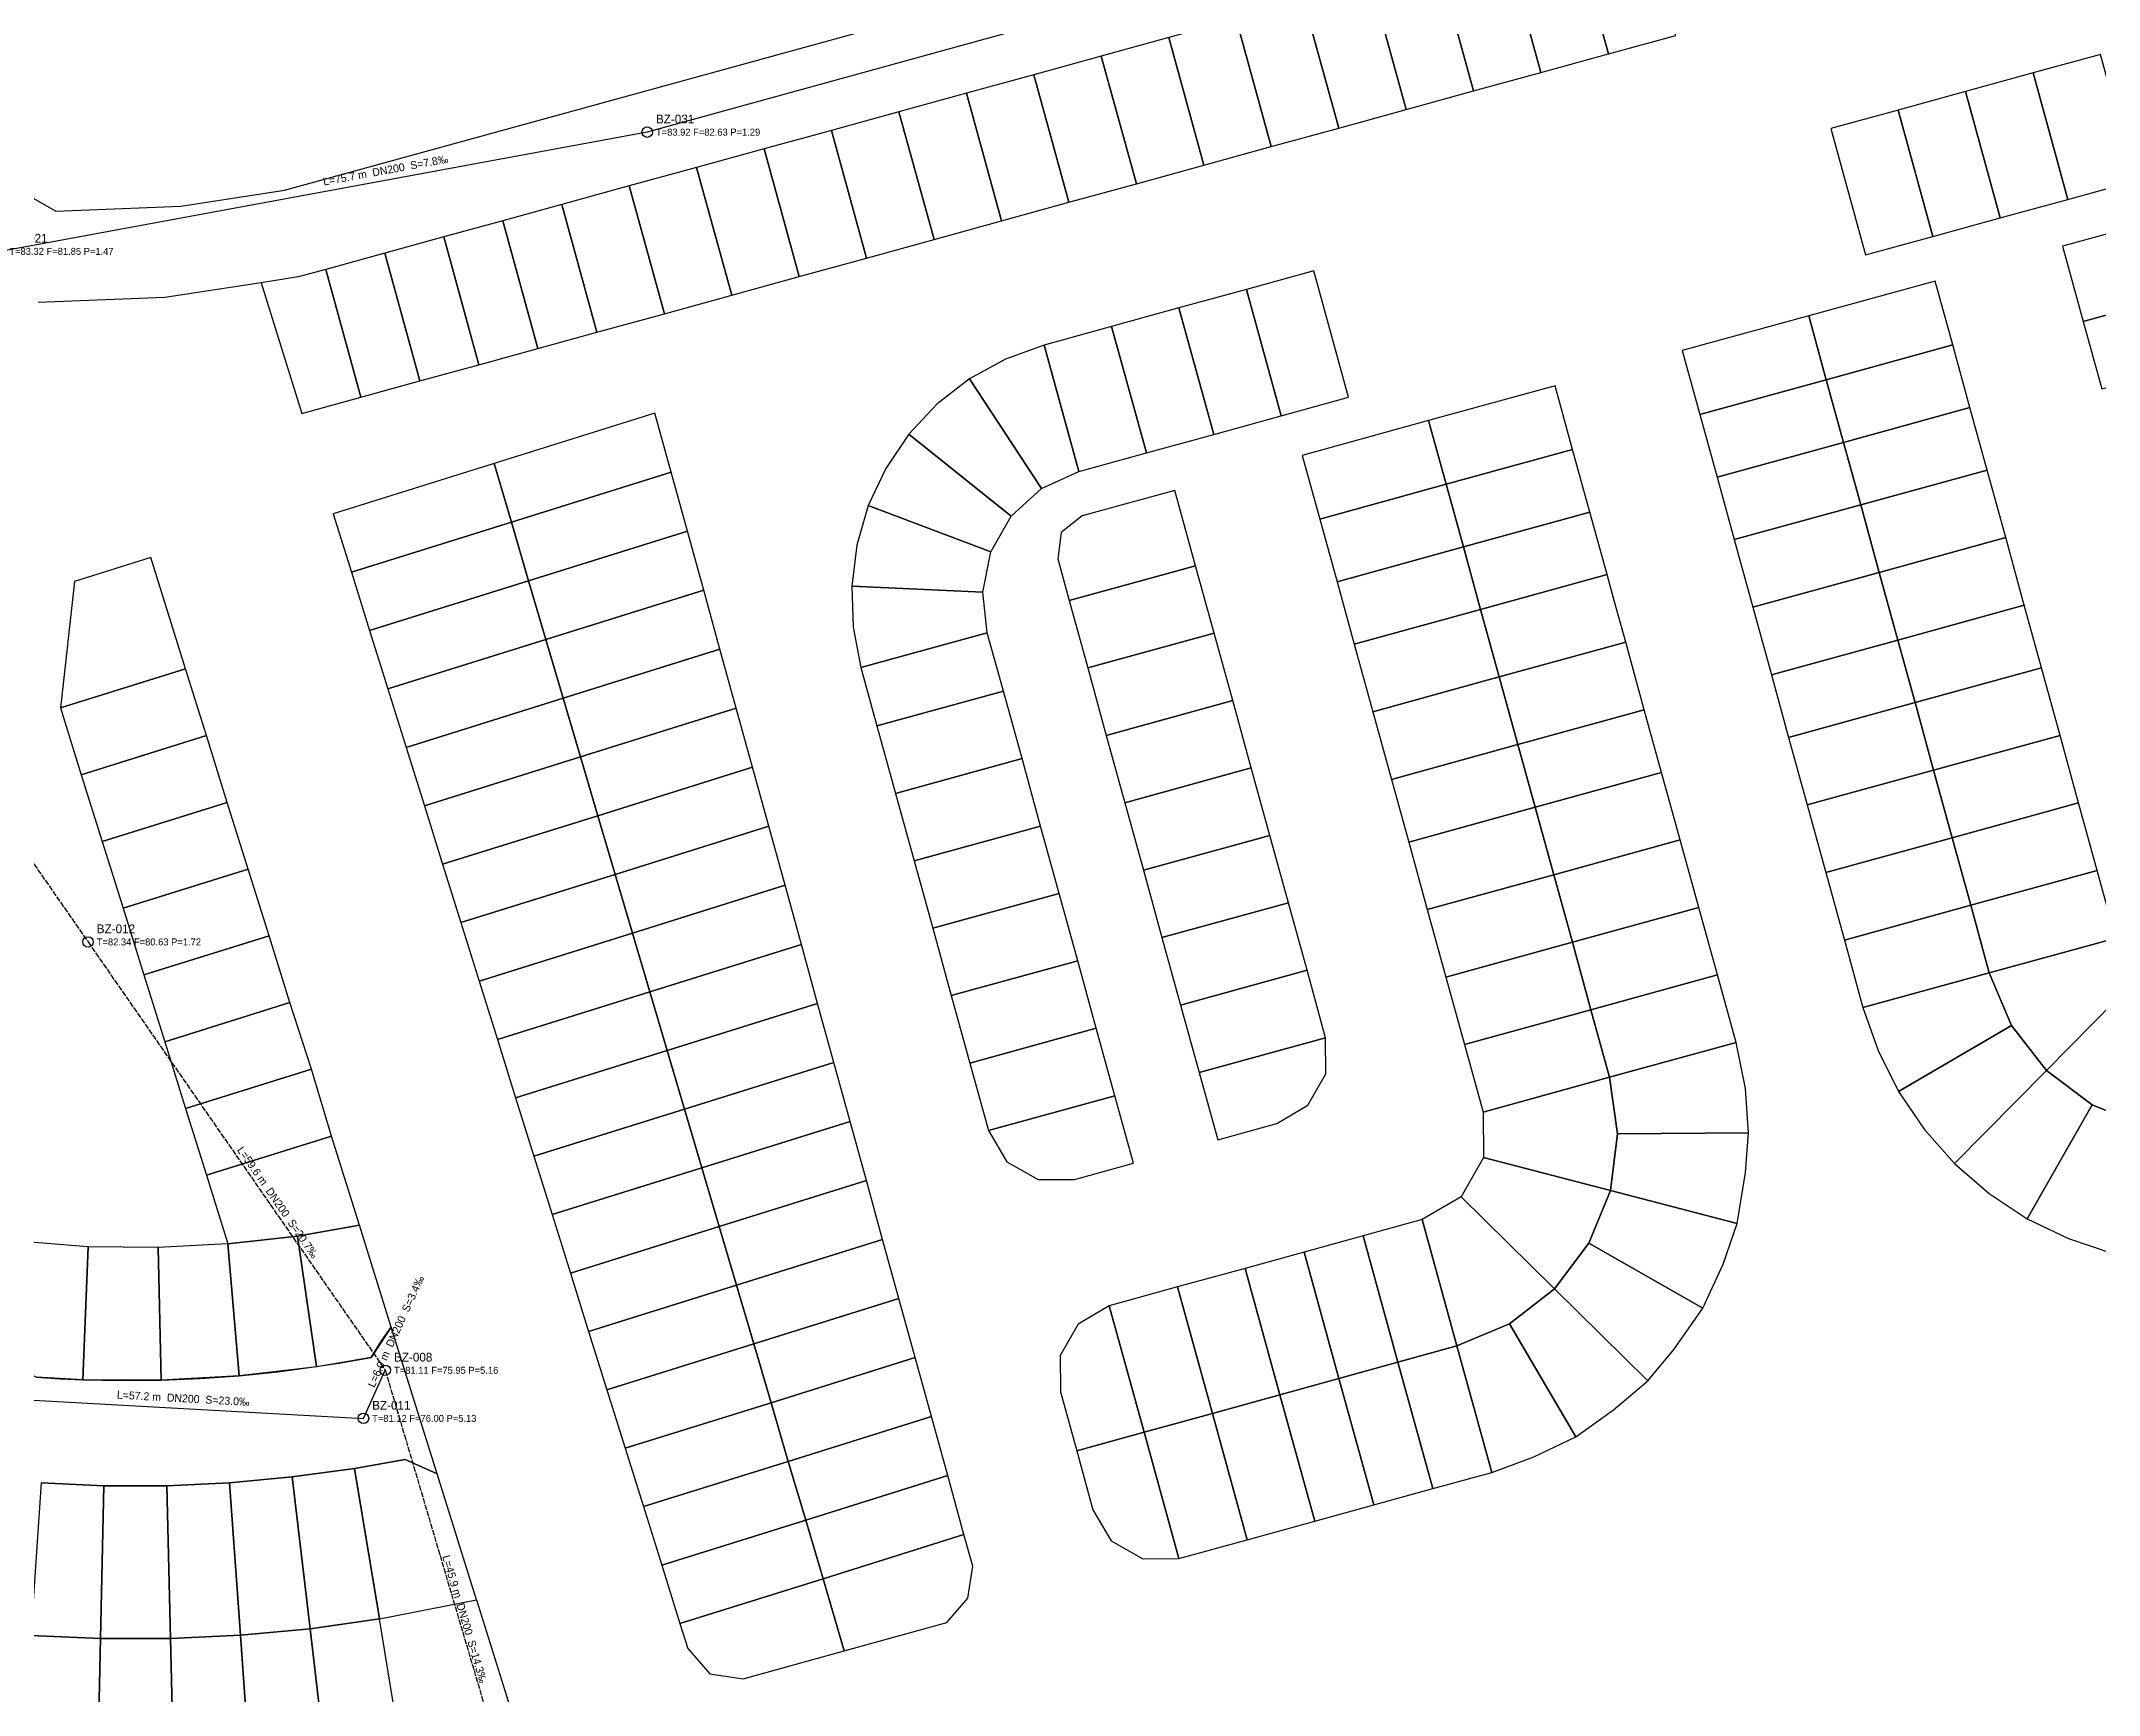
# Model space of a CAD drawing. Header units: metres. Extents: x 308147 to 309178, y 8622681 to 8623304.
# Drawn here: x 308745.1 to 308980.5, y 8622910.4 to 8623099.5 of the extents above; entities that cross this region are included whole.
import ezdxf

# ---------------------------------------------------------------- set-up
doc = ezdxf.new("R2010")
doc.units = ezdxf.units.M
doc.linetypes.add('DASHED2', pattern=[0.762, 0.635, -0.127])
for name, color, linetype in [('BUZONES', 2, 'Continuous'), ('CALLES', 8, 'Continuous'), ('COLECTOR_ORIENTAL_PROVISIONAL', 1, 'Continuous'), ('DESAGUE_DN200', 3, 'Continuous'), ('LOTES', 9, 'Continuous'), ('LOTES_SIN_RED', 6, 'Continuous'), ('TEXTO_BUZONES', 7, 'Continuous'), ('TEXTO_TRAMOS', 7, 'Continuous')]:
    doc.layers.add(name, color=color, linetype=linetype)

msp = doc.modelspace()

# ---------------------------------------------------------------- linework, layer by layer
at = {"layer": 'BUZONES'}
for centre in [(308814.46, 8623089.14), (308750.5, 8622996.5), (308784.5, 8622947.5), (308782, 8622942)]:
    msp.add_circle(centre, 0.6, dxfattribs=at)
at = {"layer": 'CALLES'}
for points in [[(308357.94, 8623303.64), (308746.81, 8623080.11), (308761.12, 8623080.68), (308772.98, 8623082.51), (309037.02, 8623155.11)], [(308874.11, 8623099.95), (308866.39, 8623097.82), (308858.68, 8623095.7), (308850.97, 8623093.58), (308843.25, 8623091.46), (308835.54, 8623089.34), (308827.82, 8623087.22), (308820.11, 8623085.1), (308812.4, 8623082.98), (308804.68, 8623080.86), (308797.93, 8623079), (308791.18, 8623077.15), (308784.43, 8623075.29), (308777.69, 8623073.43), (308774.53, 8623072.57), (308770.29, 8623071.91), (308759.27, 8623070.22), (308744.79, 8623069.64)], [(308745.13, 8622934.62), (308752.32, 8622934.29), (308759.51, 8622934.3), (308766.69, 8622934.64), (308773.85, 8622935.32), (308780.98, 8622936.26), (308786.79, 8622937.3), (308790.44, 8622935.65), (308790.44, 8622935.65), (308785.19, 8622952.45), (308782.87, 8622948.98), (308776.66, 8622947.88), (308767.78, 8622946.87), (308758.85, 8622946.37), (308749.89, 8622946.42), (308744.62, 8622946.72)]]:
    msp.add_lwpolyline(points, dxfattribs=at)
at = {"layer": 'COLECTOR_ORIENTAL_PROVISIONAL', "linetype": 'DASHED2'}
for p, q in [((308716.5, 8623045.5), (308750.5, 8622996.5)), ((308750.5, 8622996.5), (308784.5, 8622947.5)), ((308784.5, 8622947.5), (308797.5, 8622903.5))]:
    msp.add_line(p, q, dxfattribs=at)
at = {"layer": 'DESAGUE_DN200'}
for p, q in [((308887.4, 8623109.25), (308814.46, 8623089.14)), ((308814.46, 8623089.14), (308740.5, 8623075.5)), ((308782, 8622942), (308784.5, 8622947.5)), ((308725.57, 8622945.12), (308782, 8622942))]:
    msp.add_line(p, q, dxfattribs=at)
at = {"layer": 'LOTES'}
for points in [[(308920.39, 8623112.67), (308912.68, 8623110.55), (308916.69, 8623095.97), (308924.4, 8623098.09)], [(308928.1, 8623114.79), (308920.39, 8623112.67), (308924.4, 8623098.09), (308932.12, 8623100.21)], [(308912.68, 8623110.55), (308904.96, 8623108.43), (308908.98, 8623093.85), (308916.69, 8623095.97)], [(308904.96, 8623108.43), (308897.25, 8623106.31), (308901.26, 8623091.72), (308908.98, 8623093.85)], [(308897.25, 8623106.31), (308889.53, 8623104.19), (308893.55, 8623089.6), (308901.26, 8623091.72)], [(308889.53, 8623104.19), (308881.82, 8623102.07), (308885.84, 8623087.48), (308893.55, 8623089.6)], [(308881.82, 8623102.07), (308874.11, 8623099.95), (308878.12, 8623085.35), (308885.84, 8623087.48)], [(308874.11, 8623099.95), (308866.39, 8623097.82), (308870.41, 8623083.23), (308878.12, 8623085.35)], [(308866.39, 8623097.82), (308858.68, 8623095.7), (308862.7, 8623081.11), (308870.41, 8623083.23)], [(308858.68, 8623095.7), (308850.97, 8623093.58), (308854.98, 8623078.98), (308862.7, 8623081.11)], [(308850.97, 8623093.58), (308843.25, 8623091.46), (308847.27, 8623076.86), (308854.98, 8623078.98)], [(308835.54, 8623089.34), (308827.82, 8623087.22), (308831.84, 8623072.62), (308839.56, 8623074.74)], [(308843.25, 8623091.46), (308835.54, 8623089.34), (308839.56, 8623074.74), (308847.27, 8623076.86)], [(308827.82, 8623087.22), (308820.11, 8623085.1), (308824.13, 8623070.49), (308831.84, 8623072.62)], [(308820.11, 8623085.1), (308812.4, 8623082.98), (308816.42, 8623068.37), (308824.13, 8623070.49)], [(308812.4, 8623082.98), (308804.68, 8623080.86), (308808.7, 8623066.25), (308816.42, 8623068.37)], [(308804.68, 8623080.86), (308797.93, 8623079), (308801.96, 8623064.39), (308808.7, 8623066.25)], [(308797.93, 8623079), (308791.18, 8623077.15), (308795.21, 8623062.53), (308801.96, 8623064.39)], [(308784.43, 8623075.29), (308777.69, 8623073.43), (308781.71, 8623058.82), (308788.46, 8623060.67)], [(308791.18, 8623077.15), (308784.43, 8623075.29), (308788.46, 8623060.67), (308795.21, 8623062.53)], [(308777.69, 8623073.43), (308774.53, 8623072.57), (308770.29, 8623071.91), (308774.96, 8623056.96), (308781.71, 8623058.82)], [(308750.51, 8622961.63), (308741.07, 8622962.38), (308740.02, 8622952.22), (308741.16, 8622948.49), (308744.62, 8622946.72), (308747.26, 8622946.54), (308749.89, 8622946.42)], [(308774.45, 8622962.85), (308766.5, 8622961.95), (308767.78, 8622946.87), (308772.22, 8622947.33), (308776.65, 8622947.93)], [(308785.19, 8622952.45), (308781.54, 8622964.09), (308774.45, 8622962.85), (308776.65, 8622947.93), (308779.4, 8622948.37), (308782.87, 8622948.98), (308784.07, 8622950.86)], [(308758.51, 8622961.54), (308750.51, 8622961.63), (308749.89, 8622946.42), (308754.37, 8622946.33), (308758.85, 8622946.37)], [(308766.5, 8622961.95), (308766.47, 8622961.95), (308758.51, 8622961.54), (308758.85, 8622946.37), (308763.31, 8622946.55), (308767.78, 8622946.87)], [(308780.98, 8622936.26), (308773.85, 8622935.32), (308775.89, 8622917.94), (308783.82, 8622919.05)], [(308794.93, 8622921.26), (308790.44, 8622935.65), (308786.79, 8622937.3), (308780.98, 8622936.26), (308783.82, 8622919.05)], [(308752.32, 8622934.29), (308745.13, 8622934.62), (308743.95, 8622917.16), (308751.94, 8622916.8)], [(308759.51, 8622934.3), (308752.32, 8622934.29), (308751.94, 8622916.8), (308759.94, 8622916.81)], [(308766.69, 8622934.64), (308759.51, 8622934.3), (308759.94, 8622916.81), (308767.93, 8622917.19)], [(308773.85, 8622935.32), (308766.69, 8622934.64), (308767.93, 8622917.19), (308775.89, 8622917.94)], [(308794.75, 8622903.3), (308786.66, 8622901.79), (308783.82, 8622919.05), (308794.93, 8622921.26), (308798.75, 8622909.04)], [(308775.89, 8622917.94), (308767.93, 8622917.19), (308769.17, 8622899.73), (308777.94, 8622900.56)], [(308783.82, 8622919.05), (308775.89, 8622917.94), (308777.94, 8622900.56), (308786.66, 8622901.79)], [(308751.94, 8622916.8), (308743.95, 8622917.16), (308742.76, 8622899.7), (308751.56, 8622899.3)], [(308759.94, 8622916.81), (308751.94, 8622916.8), (308751.56, 8622899.3), (308760.37, 8622899.31)], [(308767.93, 8622917.19), (308759.94, 8622916.81), (308760.37, 8622899.31), (308769.17, 8622899.73)]]:
    msp.add_lwpolyline(points, close=True, dxfattribs=at)
at = {"layer": 'LOTES_SIN_RED'}
for points in [[(308980.69, 8623098.03), (308972.97, 8623095.91), (308976.95, 8623081.45), (308984.66, 8623083.57)], [(308972.97, 8623095.91), (308965.26, 8623093.79), (308969.23, 8623079.33), (308976.95, 8623081.45)], [(308957.54, 8623091.67), (308949.83, 8623089.55), (308953.81, 8623075.09), (308961.52, 8623077.21)], [(308965.26, 8623093.79), (308957.54, 8623091.67), (308961.52, 8623077.21), (308969.23, 8623079.33)], [(308991.87, 8623076.22), (308989.99, 8623078.63), (308986.95, 8623079.01), (308976.35, 8623076.1), (308978.72, 8623067.49), (308993.18, 8623071.47)], [(308890.71, 8623073.28), (308882.99, 8623071.15), (308886.98, 8623056.69), (308894.69, 8623058.81)], [(308882.99, 8623071.15), (308875.28, 8623069.03), (308879.27, 8623054.56), (308886.98, 8623056.69)], [(308961.78, 8623072.09), (308947.31, 8623068.11), (308949.32, 8623060.81), (308963.78, 8623064.79)], [(308993.18, 8623071.47), (308978.72, 8623067.49), (308980.84, 8623059.78), (308995.3, 8623063.75)], [(308875.28, 8623069.03), (308867.57, 8623066.9), (308871.55, 8623052.44), (308879.27, 8623054.56)], [(308947.31, 8623068.11), (308932.85, 8623064.14), (308934.86, 8623056.83), (308949.32, 8623060.81)], [(308867.57, 8623066.9), (308859.86, 8623064.78), (308863.84, 8623050.31), (308871.55, 8623052.44)], [(308859.86, 8623064.78), (308855.43, 8623063.17), (308851.31, 8623060.9), (308859.57, 8623048.38), (308863.84, 8623050.31)], [(308963.78, 8623064.79), (308949.32, 8623060.81), (308951.29, 8623053.65), (308965.75, 8623057.63)], [(308851.31, 8623060.9), (308847.59, 8623058.01), (308844.38, 8623054.57), (308856.1, 8623045.21), (308859.57, 8623048.38)], [(308920.31, 8623052.83), (308918.3, 8623060.13), (308903.84, 8623056.15), (308905.85, 8623048.85)], [(308949.32, 8623060.81), (308934.86, 8623056.83), (308936.83, 8623049.67), (308951.29, 8623053.65)], [(308817.21, 8623050.23), (308815.35, 8623056.99), (308796.94, 8623051.23), (308798.92, 8623044.52)], [(308965.75, 8623057.63), (308951.29, 8623053.65), (308953.26, 8623046.5), (308967.72, 8623050.48)], [(308844.38, 8623054.57), (308841.74, 8623050.67), (308839.74, 8623046.41), (308853.78, 8623041.13), (308856.1, 8623045.21)], [(308903.84, 8623056.15), (308889.38, 8623052.16), (308891.39, 8623044.86), (308905.85, 8623048.85)], [(308920.31, 8623052.83), (308905.85, 8623048.85), (308907.82, 8623041.69), (308922.28, 8623045.67)], [(308951.29, 8623053.65), (308936.83, 8623049.67), (308938.79, 8623042.52), (308953.26, 8623046.5)], [(308796.94, 8623051.23), (308778.53, 8623045.48), (308780.62, 8623038.8), (308798.92, 8623044.52)], [(308817.21, 8623050.23), (308798.92, 8623044.52), (308800.9, 8623037.81), (308819.06, 8623043.49)], [(308967.72, 8623050.48), (308953.26, 8623046.5), (308955.38, 8623038.77), (308969.85, 8623042.75)], [(308874.81, 8623048.15), (308864.2, 8623045.23), (308861.79, 8623043.35), (308861.41, 8623040.31), (308862.72, 8623035.56), (308877.18, 8623039.54)], [(308905.85, 8623048.85), (308891.39, 8623044.86), (308893.36, 8623037.7), (308907.82, 8623041.69)], [(308798.92, 8623044.52), (308780.62, 8623038.8), (308782.71, 8623032.12), (308800.9, 8623037.81)], [(308853.78, 8623041.13), (308839.74, 8623046.41), (308838.44, 8623041.88), (308837.86, 8623037.21), (308852.84, 8623036.53)], [(308922.28, 8623045.67), (308907.82, 8623041.69), (308909.79, 8623034.54), (308924.25, 8623038.52)], [(308953.26, 8623046.5), (308938.79, 8623042.52), (308940.92, 8623034.79), (308955.38, 8623038.77)], [(308819.06, 8623043.49), (308800.9, 8623037.81), (308802.88, 8623031.09), (308820.92, 8623036.74)], [(308969.85, 8623042.75), (308955.38, 8623038.77), (308957.51, 8623031.04), (308971.97, 8623035.02)], [(308757.68, 8623040.46), (308748.97, 8623037.74), (308747.34, 8623023.27), (308761.66, 8623027.74)], [(308907.82, 8623041.69), (308893.36, 8623037.7), (308895.33, 8623030.55), (308909.79, 8623034.54)], [(308800.9, 8623037.81), (308782.71, 8623032.12), (308784.79, 8623025.44), (308802.88, 8623031.09)], [(308877.18, 8623039.54), (308862.72, 8623035.56), (308864.84, 8623027.85), (308879.3, 8623031.83)], [(308925, 8623035.82), (308924.25, 8623038.52), (308909.79, 8623034.54), (308911.92, 8623026.81), (308926.38, 8623030.79)], [(308955.38, 8623038.77), (308940.92, 8623034.79), (308943.04, 8623027.06), (308957.51, 8623031.04)], [(308820.92, 8623036.74), (308802.88, 8623031.09), (308804.86, 8623024.37), (308822.78, 8623029.98)], [(308852.84, 8623036.53), (308837.86, 8623037.21), (308838.01, 8623032.51), (308838.9, 8623027.88), (308853.36, 8623031.87)], [(308971.97, 8623035.02), (308957.51, 8623031.04), (308959.48, 8623023.88), (308973.94, 8623027.86)], [(308909.79, 8623034.54), (308895.33, 8623030.55), (308897.46, 8623022.82), (308911.92, 8623026.81)], [(308802.88, 8623031.09), (308784.79, 8623025.44), (308786.88, 8623018.76), (308804.86, 8623024.37)], [(308853.36, 8623031.87), (308838.9, 8623027.88), (308840.74, 8623021.21), (308855.2, 8623025.19)], [(308879.3, 8623031.83), (308864.84, 8623027.85), (308866.97, 8623020.13), (308881.43, 8623024.12)], [(308928.51, 8623023.06), (308926.38, 8623030.79), (308911.92, 8623026.81), (308914.05, 8623019.08)], [(308957.51, 8623031.04), (308943.04, 8623027.06), (308945.01, 8623019.9), (308959.48, 8623023.88)], [(308824.65, 8623023.23), (308822.78, 8623029.98), (308804.86, 8623024.37), (308806.84, 8623017.66)], [(308761.66, 8623027.74), (308747.34, 8623023.27), (308749.73, 8623015.63), (308764.04, 8623020.1)], [(308911.92, 8623026.81), (308897.46, 8623022.82), (308899.59, 8623015.09), (308914.05, 8623019.08)], [(308973.94, 8623027.86), (308959.48, 8623023.88), (308961.6, 8623016.15), (308976.06, 8623020.13)], [(308804.86, 8623024.37), (308786.88, 8623018.76), (308788.97, 8623012.07), (308806.84, 8623017.66)], [(308824.65, 8623023.23), (308806.84, 8623017.66), (308808.82, 8623010.94), (308826.51, 8623016.48)], [(308855.2, 8623025.19), (308840.74, 8623021.21), (308842.87, 8623013.49), (308857.33, 8623017.48)], [(308881.43, 8623024.12), (308866.97, 8623020.13), (308869.09, 8623012.42), (308883.55, 8623016.4)], [(308959.48, 8623023.88), (308945.01, 8623019.9), (308947.14, 8623012.17), (308961.6, 8623016.15)], [(308928.51, 8623023.06), (308914.05, 8623019.08), (308916.02, 8623011.92), (308930.48, 8623015.9)], [(308764.04, 8623020.1), (308749.73, 8623015.63), (308752.11, 8623007.99), (308766.43, 8623012.47)], [(308914.05, 8623019.08), (308899.59, 8623015.09), (308901.56, 8623007.93), (308916.02, 8623011.92)], [(308978.19, 8623012.4), (308976.06, 8623020.13), (308961.6, 8623016.15), (308963.73, 8623008.42)], [(308806.84, 8623017.66), (308788.97, 8623012.07), (308791.06, 8623005.39), (308808.82, 8623010.94)], [(308826.51, 8623016.48), (308808.82, 8623010.94), (308810.8, 8623004.23), (308828.37, 8623009.73)], [(308857.33, 8623017.48), (308842.87, 8623013.49), (308844.99, 8623005.78), (308859.45, 8623009.76)], [(308883.55, 8623016.4), (308869.09, 8623012.42), (308871.22, 8623004.71), (308885.68, 8623008.69)], [(308932.61, 8623008.17), (308930.48, 8623015.9), (308916.02, 8623011.92), (308918.15, 8623004.19)], [(308961.6, 8623016.15), (308947.14, 8623012.17), (308949.26, 8623004.44), (308963.73, 8623008.42)], [(308766.43, 8623012.47), (308752.11, 8623007.99), (308754.5, 8623000.36), (308768.82, 8623004.83)], [(308916.02, 8623011.92), (308901.56, 8623007.93), (308903.69, 8623000.21), (308918.15, 8623004.19)], [(308978.19, 8623012.4), (308963.73, 8623008.42), (308965.85, 8623000.7), (308980.31, 8623004.67)], [(308808.82, 8623010.94), (308791.06, 8623005.39), (308793.15, 8622998.71), (308810.8, 8623004.23)], [(308828.37, 8623009.73), (308810.8, 8623004.23), (308812.78, 8622997.51), (308830.23, 8623002.98)], [(308859.45, 8623009.76), (308844.99, 8623005.78), (308847.12, 8622998.07), (308861.58, 8623002.05)], [(308885.68, 8623008.69), (308871.22, 8623004.71), (308873.34, 8622997), (308887.8, 8623000.98)], [(308934.74, 8623000.45), (308932.61, 8623008.17), (308918.15, 8623004.19), (308920.28, 8622996.46)], [(308963.73, 8623008.42), (308949.26, 8623004.44), (308951.39, 8622996.72), (308965.85, 8623000.7)], [(308768.82, 8623004.83), (308754.5, 8623000.36), (308756.89, 8622992.72), (308771.2, 8622997.2)], [(308980.31, 8623004.67), (308965.85, 8623000.7), (308967.97, 8622992.98), (308982.44, 8622996.95)], [(308810.8, 8623004.23), (308793.15, 8622998.71), (308795.24, 8622992.03), (308812.78, 8622997.51)], [(308830.23, 8623002.98), (308812.78, 8622997.51), (308814.76, 8622990.8), (308832.09, 8622996.22)], [(308861.58, 8623002.05), (308847.12, 8622998.07), (308849.24, 8622990.36), (308863.7, 8622994.34)], [(308918.15, 8623004.19), (308903.69, 8623000.21), (308905.82, 8622992.48), (308920.28, 8622996.46)], [(308887.8, 8623000.98), (308873.34, 8622997), (308875.47, 8622989.28), (308889.93, 8622993.27)], [(308934.74, 8623000.45), (308920.28, 8622996.46), (308922.41, 8622988.74), (308936.87, 8622992.73)], [(308965.85, 8623000.7), (308951.39, 8622996.72), (308953.51, 8622989), (308967.97, 8622992.98)], [(308814.76, 8622990.8), (308812.78, 8622997.51), (308795.24, 8622992.03), (308797.32, 8622985.35)], [(308773.59, 8622989.56), (308771.2, 8622997.2), (308756.89, 8622992.72), (308759.27, 8622985.09)], [(308832.09, 8622996.22), (308814.76, 8622990.8), (308816.74, 8622984.08), (308833.95, 8622989.47)], [(308920.28, 8622996.46), (308905.82, 8622992.48), (308907.95, 8622984.76), (308922.41, 8622988.74)], [(308985.05, 8622992.49), (308982.44, 8622996.95), (308967.97, 8622992.98), (308970.51, 8622986.96), (308974.52, 8622981.81)], [(308863.7, 8622994.34), (308849.24, 8622990.36), (308851.37, 8622982.64), (308865.83, 8622986.63)], [(308889.93, 8622993.27), (308875.47, 8622989.28), (308877.59, 8622981.57), (308892.05, 8622985.55)], [(308936.87, 8622992.73), (308922.41, 8622988.74), (308924.54, 8622981.02), (308939, 8622985)], [(308967.97, 8622992.98), (308953.51, 8622989), (308955.26, 8622984.07), (308957.57, 8622979.38), (308970.51, 8622986.96)], [(308814.76, 8622990.8), (308797.32, 8622985.35), (308799.41, 8622978.67), (308816.74, 8622984.08)], [(308989.55, 8622989.93), (308985.05, 8622992.49), (308974.52, 8622981.81), (308979.72, 8622977.87), (308985.77, 8622975.41)], [(308773.59, 8622989.56), (308759.27, 8622985.09), (308761.66, 8622977.45), (308776.05, 8622981.95)], [(308833.95, 8622989.47), (308816.74, 8622984.08), (308818.72, 8622977.37), (308835.81, 8622982.72)], [(308922.41, 8622988.74), (308907.95, 8622984.76), (308910.07, 8622977.04), (308924.54, 8622981.02)], [(308865.83, 8622986.63), (308851.37, 8622982.64), (308853.49, 8622974.93), (308867.95, 8622978.91)], [(308970.51, 8622986.96), (308957.57, 8622979.38), (308960.53, 8622975.07), (308963.98, 8622971.14), (308974.52, 8622981.81)], [(308816.74, 8622984.08), (308799.41, 8622978.67), (308801.5, 8622971.99), (308818.72, 8622977.37)], [(308892.05, 8622985.55), (308877.59, 8622981.57), (308879.72, 8622973.86), (308886.46, 8622975.72), (308890.04, 8622977.81), (308892.08, 8622981.41)], [(308939, 8622985), (308924.54, 8622981.02), (308925.43, 8622974.56), (308940.43, 8622974.66), (308940.07, 8622979.73)], [(308776.05, 8622981.95), (308761.66, 8622977.45), (308764.04, 8622969.82), (308778.36, 8622974.29)], [(308835.81, 8622982.72), (308818.72, 8622977.37), (308820.7, 8622970.65), (308837.67, 8622975.97)], [(308924.54, 8622981.02), (308910.07, 8622977.04), (308910.11, 8622971.86), (308924.63, 8622968.08), (308925.43, 8622974.56)], [(308979.72, 8622977.87), (308974.52, 8622981.81), (308963.98, 8622971.14), (308967.96, 8622967.74), (308972.31, 8622964.83)], [(308867.95, 8622978.91), (308853.49, 8622974.93), (308855.59, 8622971.36), (308859.19, 8622969.31), (308863.33, 8622969.34), (308870.08, 8622971.2)], [(308818.72, 8622977.37), (308801.5, 8622971.99), (308803.59, 8622965.31), (308820.7, 8622970.65)], [(308985.77, 8622975.41), (308979.72, 8622977.87), (308972.31, 8622964.83), (308977.03, 8622962.58), (308981.98, 8622960.9)], [(308778.36, 8622974.29), (308764.04, 8622969.82), (308766.5, 8622961.95), (308774.45, 8622962.85), (308781.55, 8622964.09)], [(308837.67, 8622975.97), (308820.7, 8622970.65), (308822.68, 8622963.94), (308839.53, 8622969.21)], [(308940.43, 8622974.66), (308925.43, 8622974.56), (308924.63, 8622968.08), (308939.14, 8622964.3), (308940.07, 8622970.14)], [(308924.63, 8622968.08), (308910.11, 8622971.86), (308907.55, 8622967.36), (308918.24, 8622956.83), (308922.17, 8622962.03)], [(308820.7, 8622970.65), (308803.59, 8622965.31), (308805.68, 8622958.62), (308822.68, 8622963.94)], [(308839.53, 8622969.21), (308822.68, 8622963.94), (308824.66, 8622957.22), (308841.39, 8622962.46)], [(308907.55, 8622967.36), (308903.09, 8622964.74), (308907.07, 8622950.28), (308913.09, 8622952.82), (308918.24, 8622956.83)], [(308939.14, 8622964.3), (308924.63, 8622968.08), (308922.17, 8622962.03), (308935.22, 8622954.62), (308937.51, 8622959.65)], [(308903.09, 8622964.74), (308896.34, 8622962.88), (308900.33, 8622948.42), (308907.07, 8622950.28)], [(308822.68, 8622963.94), (308805.68, 8622958.62), (308807.76, 8622951.94), (308824.66, 8622957.22)], [(308843.25, 8622955.71), (308841.39, 8622962.46), (308824.66, 8622957.22), (308826.64, 8622950.51)], [(308896.34, 8622962.88), (308889.59, 8622961.02), (308893.58, 8622946.56), (308900.33, 8622948.42)], [(308889.59, 8622961.02), (308882.84, 8622959.16), (308886.83, 8622944.7), (308893.58, 8622946.56)], [(308922.17, 8622962.03), (308918.24, 8622956.83), (308928.92, 8622946.3), (308931.91, 8622949.92), (308935.22, 8622954.62)], [(308882.84, 8622959.16), (308875.13, 8622957.04), (308879.12, 8622942.57), (308886.83, 8622944.7)], [(308824.66, 8622957.22), (308807.76, 8622951.94), (308809.85, 8622945.26), (308826.64, 8622950.51)], [(308843.25, 8622955.71), (308826.64, 8622950.51), (308828.62, 8622943.79), (308845.11, 8622948.96)], [(308875.13, 8622957.04), (308867.31, 8622954.88), (308871.3, 8622940.42), (308879.12, 8622942.57)], [(308918.24, 8622956.83), (308913.09, 8622952.82), (308920.68, 8622939.88), (308924.97, 8622942.98), (308928.92, 8622946.3)], [(308867.31, 8622954.88), (308863.74, 8622952.78), (308861.7, 8622949.18), (308861.73, 8622945.04), (308863.59, 8622938.3), (308871.3, 8622940.42)], [(308913.09, 8622952.82), (308907.08, 8622950.28), (308911.06, 8622935.82), (308915.89, 8622937.61), (308920.68, 8622939.88)], [(308826.64, 8622950.51), (308809.85, 8622945.26), (308811.94, 8622938.58), (308828.62, 8622943.79)], [(308907.07, 8622950.28), (308900.33, 8622948.42), (308904.31, 8622933.96), (308911.06, 8622935.82)], [(308845.11, 8622948.96), (308828.62, 8622943.79), (308830.6, 8622937.08), (308846.97, 8622942.2)], [(308900.33, 8622948.42), (308893.58, 8622946.56), (308897.56, 8622932.1), (308904.31, 8622933.96)], [(308893.58, 8622946.56), (308886.83, 8622944.7), (308890.81, 8622930.24), (308897.56, 8622932.1)], [(308828.62, 8622943.79), (308811.94, 8622938.58), (308814.03, 8622931.9), (308830.6, 8622937.08)], [(308886.83, 8622944.7), (308879.12, 8622942.57), (308883.1, 8622928.11), (308890.81, 8622930.24)], [(308846.97, 8622942.2), (308830.6, 8622937.08), (308832.59, 8622930.36), (308848.83, 8622935.45)], [(308879.12, 8622942.57), (308871.3, 8622940.42), (308875.28, 8622925.96), (308883.1, 8622928.11)], [(308871.3, 8622940.42), (308863.59, 8622938.3), (308865.44, 8622931.55), (308867.54, 8622927.98), (308871.14, 8622925.93), (308875.28, 8622925.96)], [(308830.6, 8622937.08), (308814.03, 8622931.9), (308816.12, 8622925.22), (308832.59, 8622930.36)], [(308848.83, 8622935.45), (308832.59, 8622930.36), (308834.57, 8622923.65), (308850.69, 8622928.7)], [(308832.59, 8622930.36), (308816.12, 8622925.22), (308818.2, 8622918.54), (308834.57, 8622923.65)], [(308851.69, 8622925.08), (308850.69, 8622928.7), (308834.57, 8622923.65), (308837, 8622915.41), (308848.74, 8622918.65), (308851.14, 8622921.44)], [(308834.57, 8622923.65), (308818.2, 8622918.54), (308819.11, 8622915.68), (308821.63, 8622912.79), (308825.42, 8622912.22), (308837, 8622915.41)]]:
    msp.add_lwpolyline(points, close=True, dxfattribs=at)

# ---------------------------------------------------------------- texts
at = {"layer": 'TEXTO_BUZONES'}
for s, height, p in [('T=83.92 F=82.63 P=1.29', 0.8, (308815.46, 8623088.74)), ('BZ-031', 1, (308815.46, 8623090.14)), ('BZ-021', 1, (308741.5, 8623076.5)), ('T=83.32 F=81.85 P=1.47', 0.8, (308741.5, 8623075.1)), ('BZ-012', 1, (308751.5, 8622997.5)), ('T=82.34 F=80.63 P=1.72', 0.8, (308751.5, 8622996.1)), ('BZ-008', 1, (308785.5, 8622948.5)), ('T=81.11 F=75.95 P=5.16', 0.8, (308785.5, 8622947.1)), ('BZ-011', 1, (308783, 8622943)), ('T=81.12 F=76.00 P=5.13', 0.8, (308783, 8622941.6))]:
    msp.add_text(s, height=height, dxfattribs=at).set_placement(p)
at = {"layer": 'TEXTO_TRAMOS'}
for s, rotation, p in [('L=75.7 m  DN200  S=7.8‰', 10.4506, (308777.48, 8623083.02)), ('L=59.6 m  DN200  S=20.7‰', -55.2441, (308767.5, 8622972.7)), ('L=6.0 m  DN200  S=3.4‰', 65.556, (308783.25, 8622945.45)), ('L=57.2 m  DN200  S=23.0‰', -3.1601, (308753.78, 8622944.26)), ('L=45.9 m  DN200  S=14.3‰', -73.54, (308791, 8622926.2))]:
    msp.add_text(s, height=0.9, rotation=rotation, dxfattribs=at).set_placement(p)

doc.saveas('drawing.dxf')
